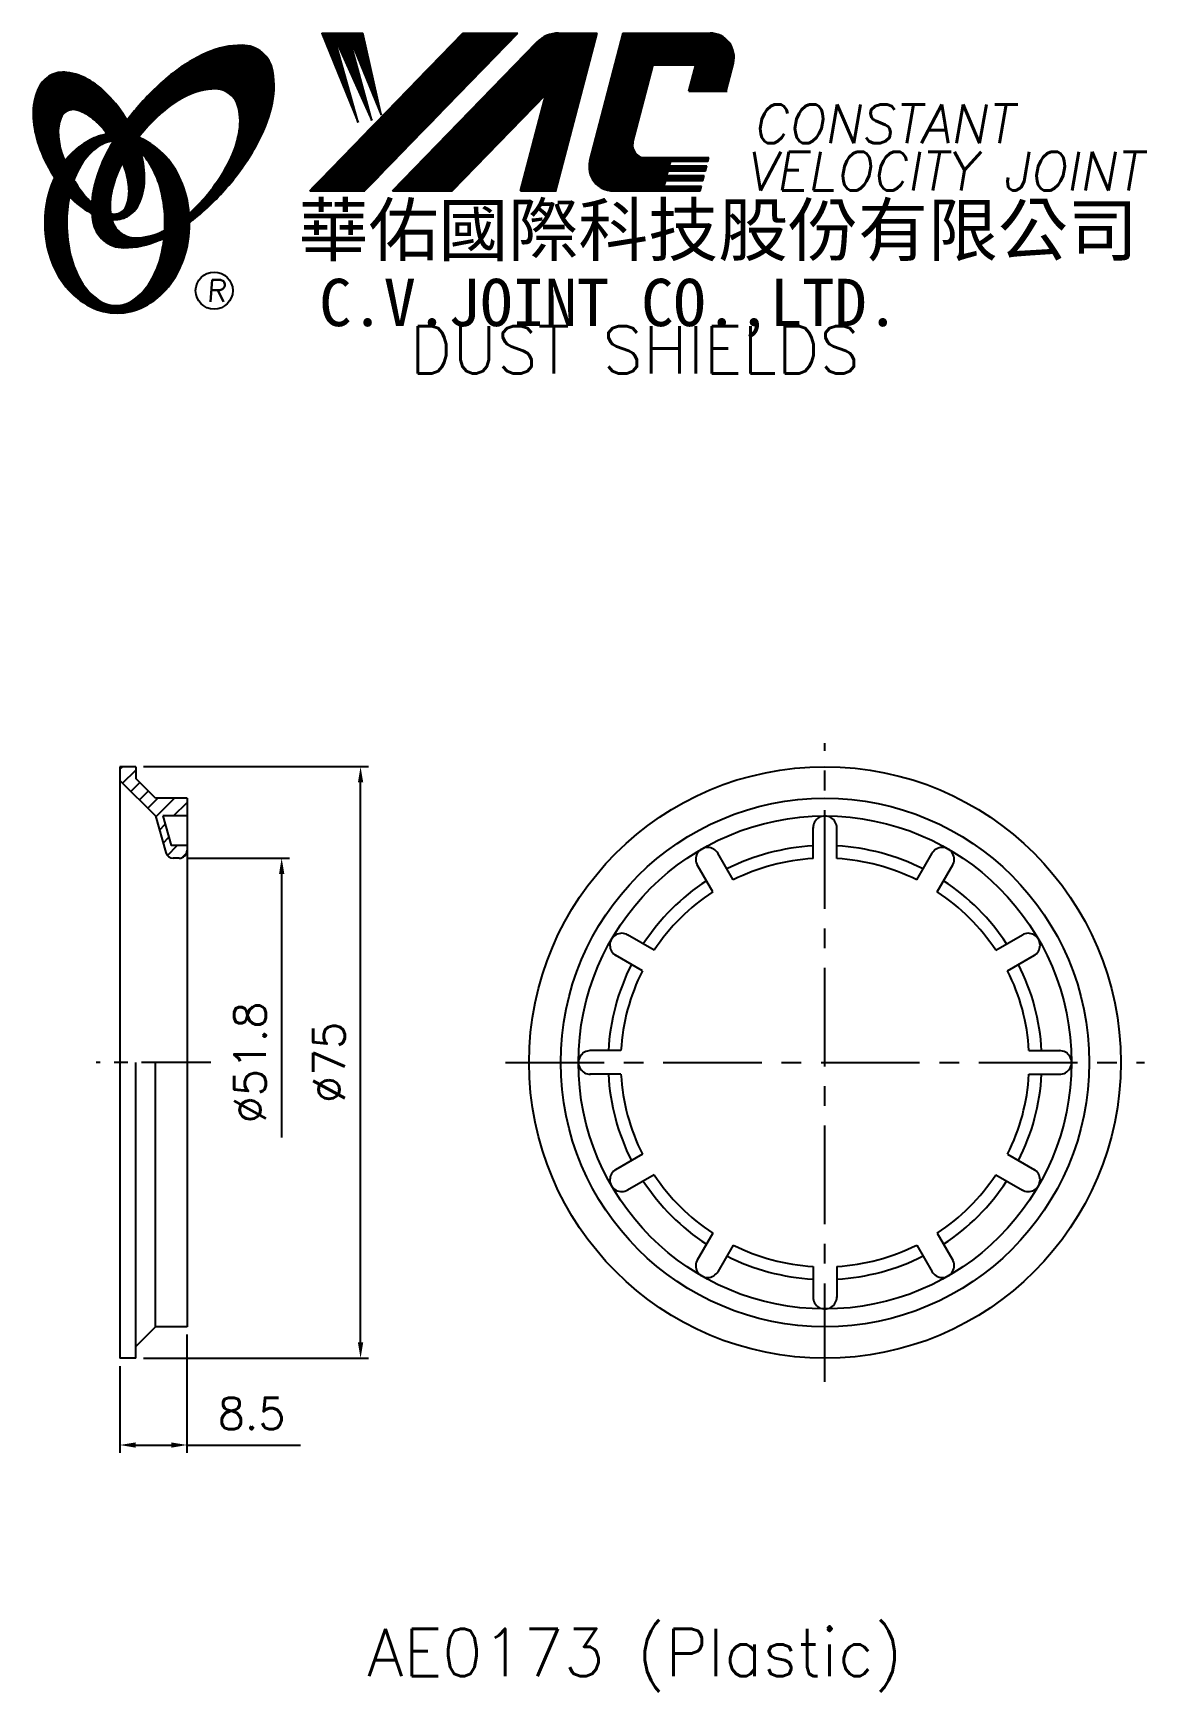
# Model space of a CAD drawing. Extents: x 637 to 778, y 260 to 471.
import ezdxf
from ezdxf.enums import TextEntityAlignment as Align

# ---------------------------------------------------------------- set-up
doc = ezdxf.new("R2010")
doc.units = 0
doc.header["$LTSCALE"] = 10
doc.header["$MEASUREMENT"] = 0
doc.linetypes.add('CENTER', pattern=[2, 1.25, -0.25, 0.25, -0.25])
doc.layers.get('0').update_dxf_attribs({"linetype": 'CONTINUOUS'})
doc.layers.get('DEFPOINTS').update_dxf_attribs({"linetype": 'CONTINUOUS'})
doc.layers.add('4', color=7, linetype='CONTINUOUS')
doc.styles.add('CHINA', font='KAIU.TTF')
doc.styles.add('ITALICC', font='simplex.shx')
doc.dimstyles.new('STANDARD$0', dxfattribs={"dimtxt": 4, "dimasz": 2, "dimexe": 1, "dimexo": 1, "dimgap": 2, "dimtad": 1, "dimdec": 4, "dimzin": 10, "dimtxsty": 'ITALICC', "dimcen": 2, "dimclrd": 5, "dimclre": 5, "dimclrt": 18, "dimaunit": 1, "dimazin": 3, "dimtp": 0.1, "dimtfac": 0.7, "dimtdec": 4, "dimtmove": 0, "dimatfit": 3, "dimtolj": 1, "dimtzin": 10})
pattern_1 = [(45, (537.599185, 263.128291), (-0.00883883476, 0.00883883476), [])]
pattern_2 = [(45, (706.18973, 226.823881), (-0.00727476112, 0.00727476112), [])]

# ---------------------------------------------------------------- blocks, each defined once
blk = doc.blocks.new('*D4')
at = {"color": 5, "linetype": 'BYBLOCK'}
for p, q in [((650.63, 377.57), (679.13, 377.57)), ((678.13, 304.57), (678.13, 375.57)), ((650.63, 302.57), (679.13, 302.57))]:
    blk.add_line(p, q, dxfattribs=at)
for points in [[(677.8, 375.57), (678.47, 375.57), (678.13, 377.57)], [(677.8, 304.57), (678.47, 304.57), (678.13, 302.57)]]:
    blk.add_solid(points, dxfattribs=at)
at = {"layer": 'DEFPOINTS', "color": 0, "linetype": 'BYBLOCK'}
for p in [(649.63, 377.57), (678.13, 377.57), (649.63, 302.57)]:
    blk.add_point(p, dxfattribs=at)
at = {"color": 18, "linetype": 'BYBLOCK', "insert": (674.13, 340.07), "char_height": 4, "attachment_point": 5, "rotation": 90, "style": 'ITALICC'}
blk.add_mtext('\\A1;∅75', dxfattribs=at)
blk = doc.blocks.new('*D5')
at = {"color": 5, "linetype": 'BYBLOCK'}
for p, q in [((656.13, 365.97), (669.13, 365.97)), ((668.13, 363.97), (668.13, 330.54))]:
    blk.add_line(p, q, dxfattribs=at)
blk.add_solid([(667.8, 363.97), (668.47, 363.97), (668.13, 365.97)], dxfattribs=at)
at = {"layer": 'DEFPOINTS', "color": 0, "linetype": 'BYBLOCK'}
for p in [(655.13, 365.97), (668.13, 365.97), (656.13, 314.17)]:
    blk.add_point(p, dxfattribs=at)
at = {"color": 18, "linetype": 'BYBLOCK', "insert": (664.13, 340.07), "char_height": 4, "attachment_point": 5, "rotation": 90, "style": 'ITALICC'}
blk.add_mtext('\\A1;∅51.8', dxfattribs=at)
blk = doc.blocks.new('*D6')
at = {"color": 5, "linetype": 'BYBLOCK'}
for p, q in [((656.13, 305.57), (656.13, 290.57)), ((647.63, 301.57), (647.63, 290.57)), ((649.63, 291.57), (654.13, 291.57)), ((656.13, 291.57), (670.52, 291.57))]:
    blk.add_line(p, q, dxfattribs=at)
for points in [[(649.63, 291.9), (649.63, 291.23), (647.63, 291.57)], [(654.13, 291.9), (654.13, 291.23), (656.13, 291.57)]]:
    blk.add_solid(points, dxfattribs=at)
at = {"layer": 'DEFPOINTS', "color": 0, "linetype": 'BYBLOCK'}
for p in [(656.13, 306.57), (647.63, 302.57), (656.13, 291.57)]:
    blk.add_point(p, dxfattribs=at)
at = {"color": 18, "linetype": 'BYBLOCK', "insert": (664.32, 295.57), "char_height": 4, "attachment_point": 5, "style": 'ITALICC'}
blk.add_mtext('\\A1;8.5', dxfattribs=at)

msp = doc.modelspace()

# ---------------------------------------------------------------- hatches: boundary and pattern name
at = {"layer": '4', "linetype": 'CONTINUOUS'}
h = msp.add_hatch(dxfattribs=at)
h.set_pattern_fill('ANSI31', color=5, scale=0.082305, style=0)
h.set_pattern_definition([(45, (537.599185, 263.128291), (-0.00727476112, 0.00727476112), [])])
h.paths.add_polyline_path([(659.63466, 463.4968, -0.172879177), (661.57613, 462.83823, -0.172879177), (662.66342, 461.10018, -0.104527385), (662.6912, 457.77199, -0.065680101), (661.52167, 454.37003, -0.051823203), (659.08125, 450.52764, -0.044272532), (656.40628, 447.70131, -0.020203161), (656.45987, 446.56339, 0.006517006), (656.86442, 446.87546, 0.049863361), (661.41784, 451.28853, 0.049863361), (665.00748, 456.51569, 0.063682799), (666.82852, 461.14304, 0.103597411), (667.01782, 465.72701, 0.177892575), (665.66921, 468.09729, 0.177892575), (663.10682, 469.03061, 0.103597411), (658.61902, 468.07757, 0.063682799), (654.36128, 465.50849, 0.049863361), (649.80786, 461.09543, 0.016070017), (648.53716, 459.48912, -0.007061632), (648.78444, 459.05209, -0.031648676), (649.73703, 457.01551, -0.008069351), (650.16893, 457.57982, -0.051823203), (653.34731, 460.83828, -0.065680101), (656.38924, 462.75863, -0.104527385)])
h.paths.add_polyline_path([(646.55899, 450.33548, -0.065680101), (647.72852, 453.73743, -0.006063428), (647.97246, 454.21245, 0.027613469), (647.24562, 455.80052, 0.017011252), (646.7122, 456.73549, 0.007829282), (646.21822, 455.86827, 0.063682799), (644.39717, 451.24092, 0.103597411), (644.20788, 446.65695, 0.177892575), (645.55648, 444.28667, 0.177892575), (648.11887, 443.35334, 0.103597411), (652.60667, 444.30639, 0.008811776), (653.23364, 444.59647, 0.013922709), (653.31096, 445.56628, -0.009086703), (652.86095, 445.34883, -0.104527385), (649.61553, 444.61067, -0.172879177), (647.67406, 445.26923, -0.172879177), (646.58676, 447.00729, -0.104527385)])
h = msp.add_hatch(dxfattribs=at)
h.set_pattern_fill('ANSI31', color=5, scale=0.1, style=0)
h.set_pattern_definition(pattern_1)
h.paths.add_polyline_path([(698.05789, 470.55927), (691.10058, 470.55927), (671.68398, 450.55551), (678.64128, 450.55551)])
h.paths.add_polyline_path([(701.60478, 462.7937), (698.42441, 450.55551), (702.90539, 450.55551), (708.10383, 470.55927), (703.2071, 470.55927, 0.202785967), (700.47303, 469.40286), (682.1789, 450.55551), (689.72581, 450.55551)])
h.paths.add_polyline_path([(715.23189, 466.56086), (720.62561, 466.56086), (719.75659, 463.21684), (724.47341, 463.21684), (725.39013, 466.74441, 0.490800957), (722.43993, 470.55927), (711.40561, 470.55927), (707.19856, 454.37038, 0.490800957), (710.14876, 450.55551), (721.18307, 450.55551), (721.33752, 451.14983), (716.6207, 451.14983), (716.81407, 451.89391), (721.53089, 451.89391), (721.68944, 452.50405), (716.97262, 452.50405), (717.13387, 453.12452), (721.85069, 453.12452), (722.00687, 453.72551), (717.29005, 453.72551), (717.44685, 454.32889), (722.16367, 454.32889), (722.2804, 454.77808), (714.14065, 454.77808, -0.490800957), (712.66555, 456.68551)])
h = msp.add_hatch(dxfattribs=at)
h.set_pattern_fill('ANSI31', color=1, scale=0.1, style=0)
h.set_pattern_definition(pattern_1)
h.paths.add_polyline_path([(678.41595, 470.55927), (673.23863, 470.55927), (677.80939, 459.25554), (674.74345, 470.21352), (679.57819, 459.49119), (676.63018, 470.21352), (680.7574, 460.19816)])
h = msp.add_hatch(dxfattribs=at)
h.set_pattern_fill('ANSI31', color=3, scale=0.082305, style=0)
h.set_pattern_definition(pattern_2)
h.paths.add_polyline_path([(643.83815, 464.54763, 0.106488277), (640.89627, 465.5862, 0.158297415), (638.80607, 465.19116, 0.158297415), (637.34674, 463.64347, 0.106488277), (636.63593, 460.6057, 0.071723199), (637.05397, 457.29275, 0.058080454), (638.59896, 453.47736, 0.058080454), (640.98, 450.11957, 0.071723199), (643.54525, 447.98182, 0.020895977), (644.08543, 447.67983, -0.030777155), (644.06952, 449.05605, -0.042059526), (642.97317, 450.21881, -0.04691039), (641.354, 452.69996, -0.04691039), (640.22572, 455.43944, -0.060581117), (639.82362, 457.70151, -0.10187153), (640.13524, 459.78971, -0.185892489), (640.91533, 460.68135, -0.185892489), (642.09198, 460.81947, -0.10187153), (643.98963, 459.89394, -0.060581117), (645.62646, 458.28167, -0.04691039), (647.24562, 455.80052, -0.04691039), (648.3739, 453.06103, -0.060581117), (648.776, 450.79896, -0.10187153), (648.46438, 448.71076, -0.185892489), (647.68429, 447.81912, -0.185892489), (646.50765, 447.681, -0.002013383), (646.46685, 447.69163, 0.021593804), (646.58676, 447.00729, 0.006477741), (646.60477, 446.93025, 0.14950097), (648.57732, 447.33829, 0.158297415), (650.03666, 448.88598, 0.106488277), (650.74747, 451.92374, 0.071723199), (650.32942, 455.2367, 0.058080454), (648.78444, 459.05209, 0.058080454), (646.40339, 462.40988, 0.071723199)])
h = msp.add_hatch(dxfattribs=at)
h.set_pattern_fill('ANSI31', color=1, scale=0.082305, style=0)
h.set_pattern_definition(pattern_2)
h.paths.add_polyline_path([(644.93178, 456.22418, -0.120168026), (646.62357, 456.87757, 0.016865385), (646.02381, 457.76031, 0.076648372), (643.86758, 457.04139, 0.104809576), (640.78313, 454.52829, 0.005838257), (640.61618, 454.31609, 0.028089978), (641.354, 452.69996, 0.014237292), (641.79613, 451.91491, -0.045767751), (642.72131, 453.85175, -0.106890197)])
h.paths.add_polyline_path([(640.90041, 446.46956, -0.048711043), (641.23051, 449.8499, -0.007865741), (640.98, 450.11957, -0.037695478), (639.34413, 452.23833, 0.03042545), (638.8188, 450.93435, 0.080710289), (638.09337, 446.46956, 0.080710289), (638.8188, 442.00477, 0.089265679), (640.78313, 438.41083, 0.104809576), (643.86758, 435.89773, 0.11926607), (647.27677, 435.0728, 0.11926607), (650.68597, 435.89773, 0.104809576), (653.77042, 438.41083, 0.089265679), (655.73474, 442.00477, 0.080710289), (656.46018, 446.46956, 0.080710289), (655.73474, 450.93435, 0.089265679), (653.77042, 454.52829, 0.104809576), (650.68597, 457.04139, 0.025513357), (649.99273, 457.35414, 0.004818181), (649.73703, 457.01551, -0.023722145), (650.27824, 455.41876, -0.065307489), (651.51342, 453.85175, -0.073950765), (652.82587, 450.65403, -0.060532391), (653.33433, 446.46956, -0.060532391), (652.82587, 442.2851, -0.073950765), (651.51342, 439.08737, -0.106890197), (649.30296, 436.71494, -0.153118262), (647.11737, 436.02957, -0.153118262), (644.93178, 436.71494, -0.106890197), (642.72131, 439.08737, -0.073950765), (641.40886, 442.2851, -0.060532391)])
h = msp.add_hatch(dxfattribs=at)
h.set_pattern_fill('ANSI31', color=5, scale=12, style=0)
h.set_pattern_definition([(45, (5.7311, -71.599), (-1.0606602, 1.0606602), [])])
h.paths.add_polyline_path([(652.1341, 373.56518), (649.6341, 376.06518), (649.6341, 377.56518), (647.6341, 377.56518), (647.6341, 375.81518), (652.1341, 371.31518), (653.42942, 366.69522, 0.336235527), (654.39229, 365.96518), (655.1341, 365.96518, 0.414213562), (656.1341, 366.96518), (656.1341, 367.56518), (654.1341, 367.56518), (653.0827, 371.31518), (656.1341, 371.31518), (656.1341, 373.56518)])

# ---------------------------------------------------------------- linework, layer by layer
at = {"layer": '4', "color": 5, "linetype": 'CONTINUOUS'}
for p, q in [((671.68398, 450.55551), (691.10058, 470.55927)), ((678.64128, 450.55551), (698.05789, 470.55927)), ((682.1789, 450.55551), (700.47303, 469.40286)), ((691.10058, 470.55927), (698.05789, 470.55927)), ((702.90539, 450.55551), (708.10383, 470.55927)), ((703.2071, 470.55927), (708.10383, 470.55927)), ((707.19856, 454.37038), (711.40561, 470.55927)), ((711.40561, 470.55927), (722.43993, 470.55927)), ((712.66555, 456.68551), (715.23189, 466.56086)), ((715.23189, 466.56086), (720.62561, 466.56086)), ((719.75659, 463.21684), (720.62561, 466.56086)), ((724.47341, 463.21684), (725.39013, 466.74441)), ((689.72581, 450.55551), (701.60478, 462.7937)), ((698.42441, 450.55551), (701.60478, 462.7937)), ((719.75659, 463.21684), (724.62384, 463.21684)), ((714.14065, 454.77808), (722.2804, 454.77808)), ((717.29005, 453.72551), (717.44685, 454.32889)), ((717.44685, 454.32889), (722.16367, 454.32889)), ((722.16367, 454.32889), (722.2804, 454.77808)), ((716.97262, 452.50405), (717.13387, 453.12452)), ((716.97262, 452.50405), (721.68944, 452.50405)), ((717.13387, 453.12452), (721.85069, 453.12452)), ((717.29005, 453.72551), (722.00687, 453.72551)), ((721.53089, 451.89391), (721.68944, 452.50405)), ((721.85069, 453.12452), (722.00687, 453.72551)), ((671.68398, 450.55551), (678.64128, 450.55551)), ((682.1789, 450.55551), (689.72581, 450.55551)), ((698.42441, 450.55551), (702.90539, 450.55551)), ((710.14876, 450.55551), (721.18307, 450.55551)), ((716.6207, 451.14983), (716.81407, 451.89391)), ((716.6207, 451.14983), (721.33752, 451.14983)), ((716.81407, 451.89391), (721.53089, 451.89391)), ((721.18307, 450.55551), (721.33752, 451.14983))]:
    msp.add_line(p, q, dxfattribs=at)
at = {"layer": '4', "color": 1, "linetype": 'CONTINUOUS'}
for p, q in [((673.23863, 470.55927), (677.80939, 459.25554)), ((673.23863, 470.55927), (678.41595, 470.55927)), ((674.74345, 470.21352), (679.57819, 459.49119)), ((677.80939, 459.25554), (674.74345, 470.21352)), ((676.63018, 470.21352), (680.7574, 460.19816)), ((679.57819, 459.49119), (676.63018, 470.21352)), ((680.7574, 460.19816), (678.41595, 470.55927))]:
    msp.add_line(p, q, dxfattribs=at)
at = {"layer": '4', "color": 5, "linetype": 'CENTER'}
for p, q in [((737.00123, 299.56518), (737.00123, 380.56518)), ((696.50123, 340.06518), (777.50123, 340.06518))]:
    msp.add_line(p, q, dxfattribs=at)
at = {"layer": '4', "color": 7, "linetype": 'CONTINUOUS'}
for p, q in [((647.6341, 377.56518), (647.6341, 302.56518)), ((649.6341, 377.56518), (647.6341, 377.56518)), ((649.6341, 377.56518), (649.6341, 376.06518)), ((647.6341, 375.81518), (652.1341, 371.31518)), ((652.1341, 373.56518), (649.6341, 376.06518)), ((656.1341, 373.56518), (652.1341, 373.56518)), ((656.1341, 373.56518), (656.1341, 306.56518)), ((652.1341, 371.31518), (653.42942, 366.69522)), ((653.0827, 371.31518), (654.1341, 367.56518)), ((656.1341, 371.31518), (653.0827, 371.31518)), ((735.50123, 365.92171), (735.50123, 369.85077)), ((738.50123, 365.92171), (738.50123, 369.85077)), ((656.1341, 367.56518), (654.1341, 367.56518)), ((655.1341, 365.96518), (654.39229, 365.96518)), ((725.37201, 363.20759), (723.40748, 366.61026)), ((748.63046, 363.20759), (750.59499, 366.61026)), ((722.77393, 361.70759), (720.8094, 365.11026)), ((751.22854, 361.70759), (753.19307, 365.11026)), ((715.35882, 354.29248), (711.95616, 356.25701)), ((758.64364, 354.29248), (762.04631, 356.25701)), ((713.85882, 351.69441), (710.45616, 353.65894)), ((760.14364, 351.69441), (763.54631, 353.65894)), ((711.14471, 341.56518), (707.21565, 341.56518)), ((762.85776, 341.56518), (766.78682, 341.56518)), ((649.6341, 302.56518), (649.6341, 340.06518)), ((652.1341, 306.56518), (652.1341, 340.06518)), ((711.14471, 338.56518), (707.21565, 338.56518)), ((762.85776, 338.56518), (766.78682, 338.56518)), ((713.85882, 328.43596), (710.45616, 326.47143)), ((760.14364, 328.43596), (763.54631, 326.47143)), ((715.35882, 325.83788), (711.95616, 323.87335)), ((758.64364, 325.83788), (762.04631, 323.87335)), ((722.77393, 318.42277), (720.8094, 315.02011)), ((751.22854, 318.42277), (753.19307, 315.02011)), ((725.37201, 316.92277), (723.40748, 313.52011)), ((748.63046, 316.92277), (750.59499, 313.52011)), ((735.50123, 314.20866), (735.50123, 310.27959)), ((738.50123, 314.20866), (738.50123, 310.27959)), ((652.1341, 306.56518), (649.6341, 304.06518)), ((656.1341, 306.56518), (652.1341, 306.56518)), ((649.6341, 302.56518), (647.6341, 302.56518))]:
    msp.add_line(p, q, dxfattribs=at)
at = {"layer": '4', "color": 5, "linetype": 'CENTER', "ltscale": 0.7}
msp.add_line((659.1341, 340.06518), (644.6341, 340.06518), dxfattribs=at)
at = {"layer": '4', "color": 5, "linetype": 'CONTINUOUS'}
for points in [[(656.45987, 446.56339, 0.006517006), (656.86442, 446.87546, 0.049863361), (661.41784, 451.28853, 0.049863361), (665.00748, 456.51569, 0.063682799), (666.82852, 461.14304, 0.103597411), (667.01782, 465.72701, 0.177892575), (665.66921, 468.09729, 0.177892575), (663.10682, 469.03061, 0.103597411), (658.61902, 468.07757, 0.063682799), (654.36128, 465.50849, 0.049863361), (649.80786, 461.09543, 0.016070017), (648.53716, 459.48912)], [(656.40628, 447.70131, 0.044272532), (659.08125, 450.52764, 0.051823203), (661.52167, 454.37003, 0.065680101), (662.6912, 457.77199, 0.104527385), (662.66342, 461.10018, 0.172879177), (661.57613, 462.83823, 0.172879177), (659.63466, 463.4968, 0.104527385), (656.38924, 462.75863, 0.065680101), (653.34731, 460.83828, 0.051823203), (650.16893, 457.57982, 0.008069351), (649.73703, 457.01551)], [(646.7122, 456.73549, 0.007829282), (646.21822, 455.86827, 0.063682799), (644.39717, 451.24092, 0.103597411), (644.20788, 446.65695, 0.177892575), (645.55648, 444.28667, 0.177892575), (648.11887, 443.35334, 0.103597411), (652.60667, 444.30639, 0.008811776), (653.23364, 444.59647, 0.008811776)], [(647.97246, 454.21245, 0.006063428), (647.72852, 453.73743, 0.065680101), (646.55899, 450.33548, 0.104527385), (646.58676, 447.00729, 0.172879177), (647.67406, 445.26923, 0.172879177), (649.61553, 444.61067, 0.104527385), (652.86095, 445.34883, 0.009086703), (653.31096, 445.56628, 0.009086703)]]:
    msp.add_lwpolyline(points, format="xyb", dxfattribs=at)
at = {"layer": '4', "color": 3, "linetype": 'CONTINUOUS'}
for points in [[(646.60477, 446.93025, 0.14950097), (648.57732, 447.33829, 0.158297415), (650.03666, 448.88598, 0.106488277), (650.74747, 451.92374, 0.071723199), (650.32942, 455.2367, 0.058080454), (648.78444, 459.05209, 0.058080454), (646.40339, 462.40988, 0.071723199), (643.83815, 464.54763, 0.106488277), (640.89627, 465.5862, 0.158297415), (638.80607, 465.19116, 0.158297415), (637.34674, 463.64347, 0.106488277), (636.63593, 460.6057, 0.071723199), (637.05397, 457.29275, 0.058080454), (638.59896, 453.47736, 0.058080454), (640.98, 450.11957, 0.071723199), (643.54525, 447.98182, 0.020895977), (644.08543, 447.67983, 0.020895977)], [(646.46685, 447.69163, 0.002013383), (646.50765, 447.681, 0.185892489), (647.68429, 447.81912, 0.185892489), (648.46438, 448.71076, 0.10187153), (648.776, 450.79896, 0.060581117), (648.3739, 453.06103, 0.04691039), (647.24562, 455.80052, 0.04691039), (645.62646, 458.28167, 0.060581117), (643.98963, 459.89394, 0.10187153), (642.09198, 460.81947, 0.185892489), (640.91533, 460.68135, 0.185892489), (640.13524, 459.78971, 0.10187153), (639.82362, 457.70151, 0.060581117), (640.22572, 455.43944, 0.04691039), (641.354, 452.69996, 0.04691039), (642.97317, 450.21881, 0.042059526), (644.06952, 449.05605, 0.042059526)]]:
    msp.add_lwpolyline(points, format="xyb", dxfattribs=at)
at = {"layer": '4', "color": 1, "linetype": 'CONTINUOUS'}
for points in [[(639.34413, 452.23833, 0.03042545), (638.8188, 450.93435, 0.080710289), (638.09337, 446.46956, 0.080710289), (638.8188, 442.00477, 0.089265679), (640.78313, 438.41083, 0.104809576), (643.86758, 435.89773, 0.11926607), (647.27677, 435.0728, 0.11926607), (650.68597, 435.89773, 0.104809576), (653.77042, 438.41083, 0.089265679), (655.73474, 442.00477, 0.080710289), (656.46018, 446.46956, 0.080710289), (655.73474, 450.93435, 0.089265679), (653.77042, 454.52829, 0.104809576), (650.68597, 457.04139, 0.025513357), (649.99273, 457.35414, 0.025513357)], [(646.02381, 457.76031, 0.076648372), (643.86758, 457.04139, 0.104809576), (640.78313, 454.52829, 0.005838257), (640.61618, 454.31609, 0.005838257)], [(646.62357, 456.87757, 0.120168026), (644.93178, 456.22418, 0.106890197), (642.72131, 453.85175, 0.045767751), (641.79613, 451.91491, 0.045767751)], [(641.23051, 449.8499, 0.048711043), (640.90041, 446.46956, 0.060532391), (641.40886, 442.2851, 0.073950765), (642.72131, 439.08737, 0.106890197), (644.93178, 436.71494, 0.153118262), (647.11737, 436.02957, 0.153118262), (649.30296, 436.71494, 0.106890197), (651.51342, 439.08737, 0.073950765), (652.82587, 442.2851, 0.060532391), (653.33433, 446.46956, 0.060532391), (652.82587, 450.65403, 0.073950765), (651.51342, 453.85175, 0.065307489), (650.27824, 455.41876)]]:
    msp.add_lwpolyline(points, format="xyb", dxfattribs=at)
at = {"layer": '4', "color": 5, "linetype": 'CONTINUOUS'}
msp.add_circle((659.58101, 437.92384), 2.35282, dxfattribs=at)
at = {"layer": '4', "color": 7, "linetype": 'CONTINUOUS'}
for radius in [37.5, 33.5, 31.25]:
    msp.add_circle((737.00123, 340.06518), radius, dxfattribs=at)
at = {"layer": '4', "color": 5, "linetype": 'CONTINUOUS'}
for centre, radius, start, end in [((703.2071, 466.74903), 3.81024, 90, 135.8533387), ((722.43993, 467.51108), 3.04819, 345.4326059, 90), ((714.14065, 456.30218), 1.5241, 165.4326059, 270), ((710.14876, 453.60371), 3.04819, 165.4326059, 270)]:
    msp.add_arc(centre, radius, start, end, dxfattribs=at)
at = {"layer": '4', "color": 7, "linetype": 'CONTINUOUS'}
for centre, radius, start, end in [((737.00123, 369.81475), 1.50043, 358.6243727, 181.3756273), ((654.39229, 366.96518), 1, 195.6621063, 270), ((655.1341, 366.96518), 1, 270, 0), ((722.12645, 365.82906), 1.50043, 28.6243727, 211.3756273), ((737.00123, 340.06518), 27.5, 93.1267761, 116.8732239), ((737.00123, 340.06518), 25.9, 93.3201462, 116.6798538), ((737.00123, 340.06518), 27.5, 63.1267761, 86.8732239), ((737.00123, 340.06518), 25.9, 63.3201462, 86.6798538), ((751.87602, 365.82906), 1.50043, 328.6243727, 151.3756273), ((737.00123, 340.06518), 27.5, 123.1267761, 146.8732239), ((737.00123, 340.06518), 25.9, 123.3201462, 146.6798538), ((737.00123, 340.06518), 25.9, 33.3201462, 56.6798538), ((737.00123, 340.06518), 27.5, 33.1267761, 56.8732239), ((711.23735, 354.93997), 1.50043, 58.6243727, 241.3756273), ((762.76512, 354.93997), 1.50043, 298.6243727, 121.3756273), ((737.00123, 340.06518), 27.5, 153.1267761, 176.8732239), ((737.00123, 340.06518), 25.9, 153.3201462, 176.6798538), ((737.00123, 340.06518), 25.9, 3.3201462, 26.6798538), ((737.00123, 340.06518), 27.5, 3.1267761, 26.8732239), ((707.25167, 340.06518), 1.50043, 88.6243727, 271.3756273), ((766.7508, 340.06518), 1.50043, 268.6243727, 91.3756273), ((737.00123, 340.06518), 27.5, 183.1267761, 206.8732239), ((737.00123, 340.06518), 25.9, 183.3201462, 206.6798538), ((737.00123, 340.06518), 25.9, 333.3201462, 356.6798538), ((737.00123, 340.06518), 27.5, 333.1267761, 356.8732239), ((711.23735, 325.1904), 1.50043, 118.6243727, 301.3756273), ((762.76512, 325.1904), 1.50043, 238.6243727, 61.3756273), ((737.00123, 340.06518), 27.5, 213.1267761, 236.8732239), ((737.00123, 340.06518), 25.9, 213.3201462, 236.6798538), ((737.00123, 340.06518), 25.9, 303.3201462, 326.6798538), ((737.00123, 340.06518), 27.5, 303.1267761, 326.8732239), ((737.00123, 340.06518), 27.5, 243.1267761, 266.8732239), ((737.00123, 340.06518), 25.9, 243.3201462, 266.6798538), ((737.00123, 340.06518), 25.9, 273.3201462, 296.6798538), ((737.00123, 340.06518), 27.5, 273.1267761, 296.8732239), ((722.12645, 314.3013), 1.50043, 148.6243727, 331.3756273), ((751.87602, 314.3013), 1.50043, 208.6243727, 31.3756273), ((737.00123, 310.31561), 1.50043, 178.6243727, 1.3756273)]:
    msp.add_arc(centre, radius, start, end, dxfattribs=at)

# ---------------------------------------------------------------- texts
at = {"layer": '4', "color": 5, "linetype": 'CONTINUOUS', "style": 'ITALICC'}
for s, height, oblique, p in [('CONSTANT', 4.9, 10, (727.83279, 456.62598)), ('VELOCITY JOINT', 4.9, 10, (726.95456, 450.6306)), ('R', 2.75625, 5, (658.62233, 436.51424))]:
    msp.add_text(s, height=height, dxfattribs=dict(at, oblique=oblique)).set_placement(p)
at = {"layer": '4', "color": 7, "linetype": 'CONTINUOUS', "style": 'CHINA'}
for s, height, p in [('華佑國際科技股份有限公司', 6.5, (670.27062, 442.36567)), ('C.V.JOINT CO.,LTD.', 6, (672.89925, 433.41945))]:
    msp.add_text(s, height=height, dxfattribs=at).set_placement(p)
at = {"layer": '4', "color": 18, "linetype": 'CONTINUOUS', "style": 'ITALICC'}
for s, p in [('DUST SHIELDS', (712.90198, 427.42663)), ('AE0173 (Plastic)', (712.90198, 262.27924))]:
    msp.add_text(s, height=6, dxfattribs=at).set_placement(p, align=Align.CENTER)

# ---------------------------------------------------------------- dimensions: what is measured, and where the dimension line sits
at = {"layer": '4', "color": 7, "linetype": 'CONTINUOUS'}
for base, p1, p2, text, override, picture, middle in [((678.13405, 377.56518), (649.6341, 302.56518), (649.6341, 377.56518), '%%C75', {"dimcen": 2, "dimaunit": 1, "dimtp": 0.1, "dimtfac": 0.7}, '*D4', (674.13405, 340.06518)), ((668.13407, 365.96518), (656.1341, 314.16518), (655.1341, 365.96518), '%%C51.8', {"dimcen": -2, "dimse1": 1, "dimsd1": 1}, '*D5', (664.13407, 340.06518))]:
    dim = msp.add_linear_dim(base=base, p1=p1, p2=p2, angle=90, text=text, dimstyle='STANDARD$0', override=override, dxfattribs=at)
    dim.commit()
    dim.dimension.update_dxf_attribs({"geometry": picture, "text_midpoint": middle})
dim = msp.add_linear_dim(base=(656.1341, 291.56515), p1=(647.6341, 302.56518), p2=(656.1341, 306.56518), text='8.5', dimstyle='STANDARD$0', override={"dimcen": 2, "dimaunit": 1, "dimtp": 0.1, "dimtfac": 0.7}, dxfattribs=at)
dim.commit()
dim.dimension.update_dxf_attribs({"geometry": '*D6', "text_midpoint": (664.32458, 295.56515)})

doc.saveas('drawing.dxf')
